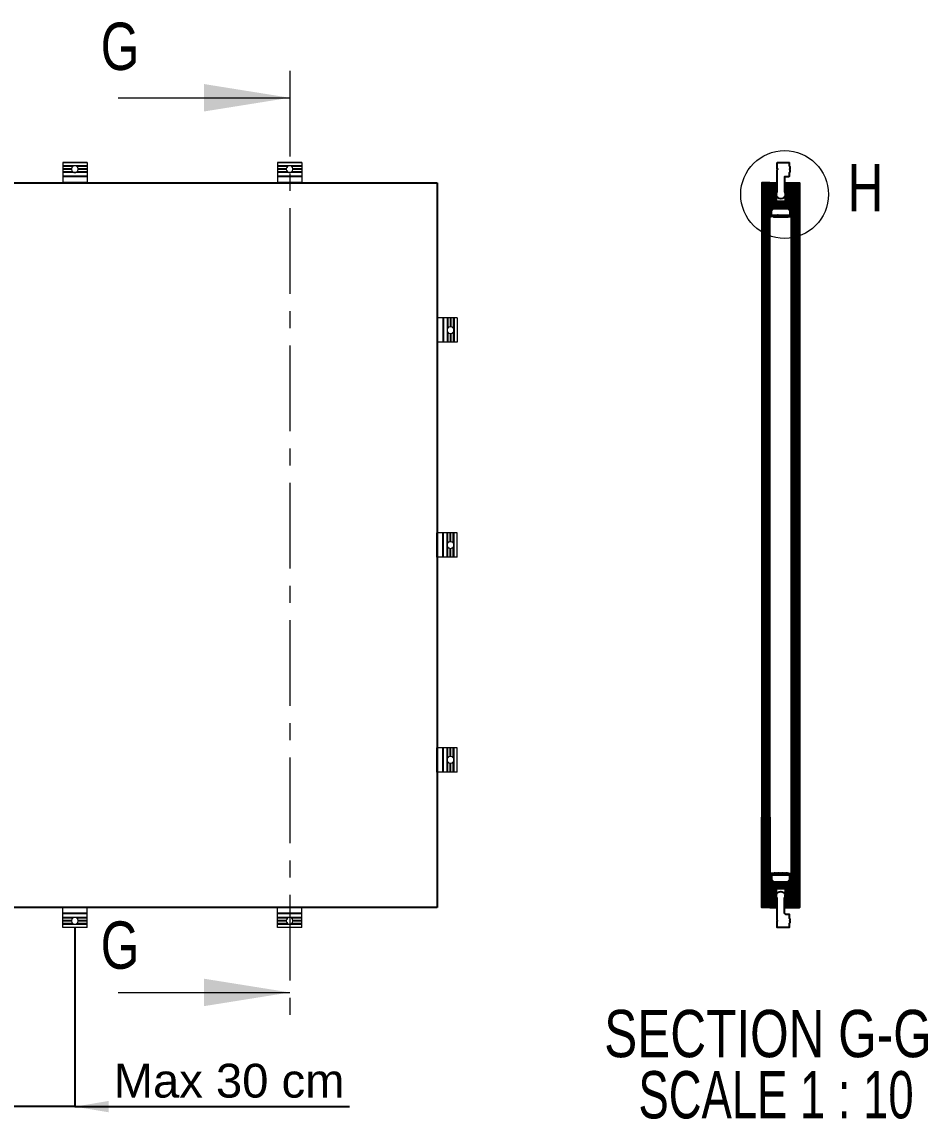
# Model space of a CAD drawing. Header units: millimetres. Extents: x 1489 to 1909, y -347 to 297.
# Drawn here: x 1766.3 to 1833.3, y 153.1 to 234.2 of the extents above; entities that cross this region are included whole.
import ezdxf

# ---------------------------------------------------------------- set-up
doc = ezdxf.new("R2010")
doc.units = ezdxf.units.MM
doc.header["$PDSIZE"] = -1
doc.linetypes.add('CENTER', pattern=[10.16, 6.35, -1.27, 1.27, -1.27])
doc.layers.add('aksesuar', color=1, linetype='Continuous')
doc.layers.add('ALUMINIUM', color=30, linetype='Continuous')
doc.layers.add('TABLO', color=7, linetype='Continuous', lineweight=15)
doc.styles.add('SLDTEXTSTYLE3', font='TXT', dxfattribs={"width": 0.75})
doc.styles.add('SLDTEXTSTYLE4', font='TXT', dxfattribs={"width": 0.6875})
doc.dimstyles.new('ISO-25$0', dxfattribs={"dimtxt": 2.5, "dimasz": 2.5, "dimexe": 1.25, "dimexo": 0.625, "dimtad": 1, "dimtxsty": 'Standard', "dimcen": 2.5, "dimadec": 0, "dimazin": 0, "dimtfac": 1, "dimtmove": 0, "dimatfit": 3, "dimfxl": 1, "dimarcsym": 0})

# ---------------------------------------------------------------- blocks, each defined once
blk = doc.blocks.new('*D21')
at = {"color": 0, "linetype": 'ByBlock', "lineweight": -2, "ltscale": 0.5, "transparency": 16777216}
for p, q in [((-163.249, 167.241), (-163.249, 154.002)), ((-147.354, 167.241), (-147.354, 154.002)), ((-165.749, 154.002), (-168.249, 154.002)), ((-147.354, 154.002), (-163.249, 154.002)), ((-147.354, 154.002), (-127.021, 154.002)), ((-144.854, 154.002), (-142.354, 154.002))]:
    blk.add_line(p, q, dxfattribs=at)
at = {"color": 0, "transparency": 16777216}
for points in [[(-165.749, 153.586), (-165.749, 154.419), (-163.249, 154.002)], [(-144.854, 154.419), (-144.854, 153.586), (-147.354, 154.002)]]:
    blk.add_solid(points, dxfattribs=at)
at = {"layer": 'Defpoints', "color": 0, "transparency": 16777216}
for p in [(-163.249, 167.241), (-147.354, 167.241), (-163.249, 154.002)]:
    blk.add_point(p, dxfattribs=at)
at = {"color": 0, "transparency": 16777216, "insert": (-135.938, 155.903), "char_height": 2.5, "attachment_point": 5}
blk.add_mtext('{\\fArial|b0|i0|c0|p0;Max 30 cm}', dxfattribs=at)
blk = doc.blocks.new('d.1.a.')
at = {"layer": 'aksesuar'}
h = blk.add_hatch(dxfattribs=at)
h.set_pattern_fill('ANSI37', color=0, scale=0.025, angle=180, style=0)
h.set_pattern_definition([(135, (799.69049, -255.61528), (0.056126601, 0.056126601), []), (45, (799.69049, -255.61528), (0.056126601, -0.056126601), [])])
h.paths.add_polyline_path([(-94.765, 222.341), (-94.319, 222.341), (-94.319, 220.331), (-94.344, 220.331), (-94.534, 220.541), (-95.696, 220.541), (-95.894, 220.321), (-95.919, 220.321), (-95.919, 222.341), (-95.465, 222.341), (-95.465, 220.957), (-95.465, 220.951), (-94.765, 220.951)])
h = blk.add_hatch(dxfattribs=at)
h.set_pattern_fill('ANSI37', color=0, scale=0.025, angle=180, style=0)
h.set_pattern_definition([(225, (799.69049, 646.6975), (0.056126601, -0.056126601), []), (315, (799.69049, 646.6975), (0.056126601, 0.056126601), [])])
h.paths.add_polyline_path([(-94.765, 168.741), (-94.319, 168.741), (-94.319, 170.752), (-94.344, 170.752), (-94.534, 170.541), (-95.696, 170.541), (-95.894, 170.761), (-95.919, 170.761), (-95.919, 168.741), (-95.465, 168.741), (-95.465, 170.125), (-95.465, 170.131), (-94.765, 170.131)])
at = {"color": 255}
for p, q in [((-95.919, 219.841), (-95.919, 220.321)), ((-95.919, 171.241), (-95.919, 170.761))]:
    blk.add_line(p, q, dxfattribs=at)
at = {"color": 252, "linetype": 'Continuous'}
blk.add_lwpolyline([(-94.827, 222.784, 0.407592), (-94.847, 222.764), (-94.847, 221.664, -0.04303), (-94.819, 221.617, 0.150328), (-94.811, 221.608), (-94.788, 221.595, -0.414214), (-94.78, 221.568), (-94.796, 221.541, 0.355756), (-94.791, 221.516), (-94.773, 221.499, -0.414214), (-94.771, 221.471), (-94.791, 221.448, 0.355756), (-94.792, 221.423), (-94.777, 221.403, -0.414214), (-94.782, 221.375), (-94.806, 221.357, 0.355756), (-94.812, 221.332), (-94.802, 221.31, -0.414214), (-94.811, 221.283), (-94.881, 221.25, -0.411835), (-95.332, 221.25), (-95.402, 221.283, -0.414214), (-95.412, 221.31), (-95.401, 221.332, 0.355756), (-95.408, 221.357), (-95.432, 221.375, -0.414214), (-95.436, 221.403), (-95.421, 221.423, 0.355756), (-95.422, 221.448), (-95.443, 221.471, -0.414214), (-95.441, 221.499), (-95.422, 221.516, 0.355756), (-95.418, 221.541), (-95.433, 221.568, -0.414214), (-95.426, 221.595), (-95.403, 221.608, 0.150328), (-95.395, 221.617, -0.04303), (-95.367, 221.664), (-95.367, 223.311), (-95.337, 223.341), (-95.367, 223.371), (-95.367, 223.821, -0.414214), (-95.347, 223.841), (-94.507, 223.841, -0.414214), (-94.487, 223.821), (-94.487, 223.599), (-94.443, 223.555, -0.198912), (-94.437, 223.541), (-94.437, 223.371), (-94.467, 223.341), (-94.437, 223.311), (-94.437, 223.141, -0.198912), (-94.443, 223.127), (-94.487, 223.083), (-94.487, 222.811, -0.407592), (-94.506, 222.791)], format="xyb", close=True, dxfattribs=at)
at = {"color": 252}
blk.add_lwpolyline([(-94.894, 169.831), (-94.824, 169.799, -0.414214), (-94.814, 169.772), (-94.825, 169.749, 0.355756), (-94.819, 169.725), (-94.794, 169.707, -0.414214), (-94.79, 169.679), (-94.805, 169.658, 0.355756), (-94.804, 169.633), (-94.784, 169.61, -0.414214), (-94.785, 169.582), (-94.804, 169.565, 0.355756), (-94.808, 169.541), (-94.793, 169.514, -0.414214), (-94.8, 169.487), (-94.823, 169.473, 0.150328), (-94.831, 169.465, -0.04303), (-94.859, 169.418), (-94.859, 168.347, 0.406931), (-94.762, 168.247), (-94.501, 168.241, -0.315299), (-94.487, 168.222), (-94.487, 167.933), (-94.443, 167.888, -0.198912), (-94.437, 167.874), (-94.437, 167.771), (-94.467, 167.741), (-94.437, 167.711), (-94.437, 167.607, -0.198912), (-94.443, 167.593), (-94.487, 167.549), (-94.487, 167.261, -0.414214), (-94.507, 167.241), (-95.359, 167.241, -0.414214), (-95.379, 167.261), (-95.379, 167.711), (-95.349, 167.741), (-95.379, 167.771), (-95.379, 169.418, -0.04303), (-95.408, 169.465, 0.150328), (-95.416, 169.473), (-95.439, 169.487, -0.414214), (-95.446, 169.514), (-95.431, 169.541, 0.355756), (-95.435, 169.565), (-95.454, 169.582, -0.414214), (-95.455, 169.61), (-95.435, 169.633, 0.355756), (-95.434, 169.658), (-95.449, 169.679, -0.414214), (-95.445, 169.707), (-95.42, 169.725, 0.355756), (-95.414, 169.749), (-95.425, 169.772, -0.414214), (-95.415, 169.799), (-95.345, 169.831, -0.411835)], format="xyb", close=True, dxfattribs=at)
at = {"color": 0, "linetype": 'CENTER', "lineweight": 0, "ltscale": 5}
blk.add_circle((-94.829, 221.478), 3.246, dxfattribs=at)
at = {"color": 255, "linetype": 'Continuous'}
for p in [(-94.444, 220.282), (-95.919, 219.841), (-95.844, 219.841), (-95.844, 219.841), (-95.919, 171.241), (-95.844, 171.241), (-95.844, 171.241)]:
    blk.add_point(p, dxfattribs=at)
at = {"layer": 'aksesuar', "color": 140}
for p, q in [((-96.419, 222.341), (-96.419, 168.741)), ((-96.319, 222.341), (-96.319, 168.741)), ((-96.219, 222.341), (-96.219, 168.741)), ((-96.119, 222.341), (-96.119, 168.741)), ((-96.019, 222.341), (-96.019, 168.741)), ((-93.719, 222.341), (-93.719, 168.741)), ((-95.919, 220.321), (-95.894, 220.321)), ((-95.894, 220.321), (-95.696, 220.541)), ((-95.696, 220.541), (-95.894, 220.321)), ((-95.696, 220.541), (-94.534, 220.541)), ((-94.534, 220.541), (-95.696, 220.541)), ((-95.65, 220.441), (-94.588, 220.441)), ((-94.344, 220.331), (-94.534, 220.541)), ((-94.344, 220.331), (-94.319, 220.331)), ((-96.519, 168.741), (-96.519, 175.403)), ((-96.419, 168.741), (-96.419, 175.403)), ((-96.319, 168.741), (-96.319, 175.403)), ((-96.219, 168.741), (-96.219, 175.403)), ((-96.119, 168.741), (-96.119, 175.403)), ((-96.019, 168.741), (-96.019, 175.403)), ((-95.919, 170.761), (-95.894, 170.761)), ((-95.894, 170.761), (-95.696, 170.541)), ((-95.696, 170.541), (-95.894, 170.761)), ((-95.794, 170.8), (-95.65, 170.641)), ((-95.696, 170.541), (-94.534, 170.541)), ((-94.534, 170.541), (-95.696, 170.541)), ((-95.65, 170.641), (-94.588, 170.641)), ((-94.588, 170.641), (-94.444, 170.8)), ((-94.344, 170.752), (-94.534, 170.541)), ((-94.344, 170.752), (-94.319, 170.752)), ((-95.919, 168.741), (-96.519, 168.741)), ((-95.465, 168.741), (-95.919, 168.741)), ((-94.479, 168.741), (-94.502, 168.741)), ((-94.429, 168.741), (-94.429, 168.741)), ((-93.719, 168.741), (-94.319, 168.741)), ((-94.229, 168.741), (-94.309, 168.741)), ((-94.246, 168.741), (-94.229, 168.741))]:
    blk.add_line(p, q, dxfattribs=at)
at = {"layer": 'aksesuar', "color": 255}
for p, q in [((-95.894, 219.841), (-95.894, 220.321)), ((-95.794, 220.282), (-95.65, 220.441)), ((-95.794, 219.94), (-95.794, 220.282)), ((-94.588, 220.441), (-94.444, 220.282)), ((-94.444, 220.282), (-94.444, 219.94)), ((-94.344, 219.841), (-94.344, 220.331)), ((-95.666, 219.839), (-95.894, 219.841)), ((-95.794, 219.94), (-94.444, 219.94)), ((-95.666, 219.839), (-95.655, 219.828)), ((-95.613, 219.829), (-95.606, 219.836)), ((-95.566, 219.839), (-95.555, 219.828)), ((-95.513, 219.829), (-95.506, 219.836)), ((-95.466, 219.839), (-95.455, 219.828)), ((-95.413, 219.829), (-95.406, 219.836)), ((-95.366, 219.839), (-95.355, 219.828)), ((-95.313, 219.829), (-95.306, 219.836)), ((-95.266, 219.839), (-95.255, 219.828)), ((-95.213, 219.829), (-95.206, 219.836)), ((-95.166, 219.839), (-95.155, 219.828)), ((-95.113, 219.829), (-95.106, 219.836)), ((-95.066, 219.839), (-95.055, 219.828)), ((-95.066, 219.839), (-95.055, 219.828)), ((-95.013, 219.829), (-95.006, 219.836)), ((-95.013, 219.829), (-95.006, 219.836)), ((-94.966, 219.839), (-94.955, 219.828)), ((-94.966, 219.839), (-94.955, 219.828)), ((-94.913, 219.829), (-94.906, 219.836)), ((-94.913, 219.829), (-94.906, 219.836)), ((-94.866, 219.839), (-94.855, 219.828)), ((-94.813, 219.829), (-94.806, 219.836)), ((-94.766, 219.839), (-94.755, 219.828)), ((-94.713, 219.829), (-94.706, 219.836)), ((-94.666, 219.839), (-94.655, 219.828)), ((-94.613, 219.829), (-94.606, 219.836)), ((-94.566, 219.839), (-94.344, 219.841)), ((-95.666, 171.243), (-95.655, 171.254)), ((-95.613, 171.253), (-95.606, 171.246)), ((-95.566, 171.243), (-95.555, 171.254)), ((-95.513, 171.253), (-95.506, 171.246)), ((-95.466, 171.243), (-95.455, 171.254)), ((-95.413, 171.253), (-95.406, 171.246)), ((-95.366, 171.243), (-95.355, 171.254)), ((-95.313, 171.253), (-95.306, 171.246)), ((-95.266, 171.243), (-95.255, 171.254)), ((-95.213, 171.253), (-95.206, 171.246)), ((-95.166, 171.243), (-95.155, 171.254)), ((-95.113, 171.253), (-95.106, 171.246)), ((-95.066, 171.243), (-95.055, 171.254)), ((-95.066, 171.243), (-95.055, 171.254)), ((-95.013, 171.253), (-95.006, 171.246)), ((-95.013, 171.253), (-95.006, 171.246)), ((-94.966, 171.243), (-94.955, 171.254)), ((-94.966, 171.243), (-94.955, 171.254)), ((-94.913, 171.253), (-94.906, 171.246)), ((-94.913, 171.253), (-94.906, 171.246)), ((-94.866, 171.243), (-94.855, 171.254)), ((-94.813, 171.253), (-94.806, 171.246)), ((-94.766, 171.243), (-94.755, 171.254)), ((-94.713, 171.253), (-94.706, 171.246)), ((-94.666, 171.243), (-94.655, 171.254)), ((-94.613, 171.253), (-94.606, 171.246)), ((-95.666, 171.243), (-95.894, 171.241)), ((-95.894, 171.241), (-95.894, 170.761)), ((-95.794, 171.142), (-95.794, 170.8)), ((-95.794, 171.142), (-94.444, 171.142)), ((-94.566, 171.243), (-94.344, 171.241)), ((-94.444, 170.8), (-94.444, 171.142)), ((-94.344, 171.241), (-94.344, 170.752))]:
    blk.add_line(p, q, dxfattribs=at)
at = {"layer": 'aksesuar', "color": 140}
for points in [[(-96.519, 222.341), (-96.519, 168.741)], [(-96.519, 222.341), (-96.519, 168.741)], [(-95.919, 222.341), (-96.519, 222.341), (-96.519, 168.741)], [(-95.919, 168.741), (-95.919, 222.341)], [(-94.765, 222.341), (-94.319, 222.341), (-94.319, 220.331), (-94.344, 220.331), (-94.534, 220.541), (-95.696, 220.541), (-95.894, 220.321), (-95.919, 220.321), (-95.919, 222.341), (-95.465, 222.341), (-95.465, 220.957), (-95.465, 220.951), (-94.765, 220.951), (-94.765, 222.341)], [(-94.765, 222.341), (-94.765, 220.951), (-95.465, 220.951), (-95.465, 222.341)], [(-94.319, 168.741), (-94.319, 222.341)], [(-94.319, 168.741), (-94.319, 222.341)], [(-94.319, 222.341), (-93.719, 222.341), (-93.719, 168.741)], [(-94.219, 168.741), (-94.219, 222.341)], [(-94.119, 168.741), (-94.119, 222.341)], [(-94.019, 168.741), (-94.019, 222.341)], [(-93.919, 168.741), (-93.919, 222.341)], [(-93.819, 168.741), (-93.819, 222.341)], [(-93.719, 222.341), (-93.719, 168.741)], [(-93.719, 222.341), (-93.719, 168.741)], [(-96.519, 168.741), (-96.519, 175.403)], [(-96.519, 168.741), (-96.519, 175.403)], [(-95.919, 168.741), (-96.519, 168.741), (-96.519, 175.403)], [(-95.919, 175.403), (-95.919, 168.741)], [(-94.319, 175.403), (-94.319, 168.741)], [(-94.319, 175.403), (-94.319, 168.741)], [(-94.319, 168.741), (-93.719, 168.741), (-93.719, 175.403)], [(-94.219, 175.403), (-94.219, 168.741)], [(-94.119, 175.403), (-94.119, 168.741)], [(-94.019, 175.403), (-94.019, 168.741)], [(-93.919, 175.403), (-93.919, 168.741)], [(-93.819, 175.403), (-93.819, 168.741)], [(-93.719, 168.741), (-93.719, 175.403)], [(-93.719, 168.741), (-93.719, 175.403)], [(-94.765, 168.741), (-94.319, 168.741), (-94.319, 170.752), (-94.344, 170.752), (-94.534, 170.541), (-95.696, 170.541), (-95.894, 170.761), (-95.919, 170.761), (-95.919, 168.741), (-95.465, 168.741), (-95.465, 170.125), (-95.465, 170.131), (-94.765, 170.131), (-94.765, 168.741)], [(-94.765, 168.741), (-94.765, 170.131), (-95.465, 170.131), (-95.465, 168.741)]]:
    blk.add_lwpolyline(points, dxfattribs=at)
at = {"layer": 'aksesuar', "color": 255}
for centre, start, end in [((-95.634, 219.85), 226.46013, 315.03615), ((-95.585, 219.815), 52.16869, 135.03615), ((-95.534, 219.85), 226.46013, 315.03615), ((-95.485, 219.815), 52.16869, 135.03615), ((-95.434, 219.85), 226.46013, 315.03615), ((-95.385, 219.815), 52.16869, 135.03615), ((-95.334, 219.85), 226.46013, 315.03615), ((-95.285, 219.815), 52.16869, 135.03615), ((-95.234, 219.85), 226.46013, 315.03615), ((-95.185, 219.815), 52.16869, 135.03615), ((-95.134, 219.85), 226.46013, 315.03615), ((-95.085, 219.815), 52.16869, 135.03615), ((-95.034, 219.85), 226.46013, 315.03615), ((-95.034, 219.85), 226.46013, 315.03615), ((-94.985, 219.815), 52.16869, 135.03615), ((-94.985, 219.815), 52.16869, 135.03615), ((-94.934, 219.85), 226.46013, 315.03615), ((-94.934, 219.85), 226.46013, 315.03615), ((-94.885, 219.815), 52.16869, 135.03615), ((-94.885, 219.815), 52.16869, 135.03615), ((-94.834, 219.85), 226.46013, 315.03615), ((-94.785, 219.815), 52.16869, 135.03615), ((-94.734, 219.85), 226.46013, 315.03615), ((-94.685, 219.815), 52.16869, 135.03615), ((-94.634, 219.85), 226.46013, 315.03615), ((-94.585, 219.815), 52.16869, 135.03615), ((-95.634, 171.232), 44.96385, 133.53987), ((-95.534, 171.232), 44.96385, 133.53987), ((-95.434, 171.232), 44.96385, 133.53987), ((-95.334, 171.232), 44.96385, 133.53987), ((-95.234, 171.232), 44.96385, 133.53987), ((-95.134, 171.232), 44.96385, 133.53987), ((-95.034, 171.232), 44.96385, 133.53987), ((-95.034, 171.232), 44.96385, 133.53987), ((-94.934, 171.232), 44.96385, 133.53987), ((-94.934, 171.232), 44.96385, 133.53987), ((-94.834, 171.232), 44.96385, 133.53987), ((-94.734, 171.232), 44.96385, 133.53987), ((-94.634, 171.232), 44.96385, 133.53987), ((-95.585, 171.267), 224.96385, 307.83131), ((-95.485, 171.267), 224.96385, 307.83131), ((-95.385, 171.267), 224.96385, 307.83131), ((-95.285, 171.267), 224.96385, 307.83131), ((-95.185, 171.267), 224.96385, 307.83131), ((-95.085, 171.267), 224.96385, 307.83131), ((-94.985, 171.267), 224.96385, 307.83131), ((-94.985, 171.267), 224.96385, 307.83131), ((-94.885, 171.267), 224.96385, 307.83131), ((-94.885, 171.267), 224.96385, 307.83131), ((-94.785, 171.267), 224.96385, 307.83131), ((-94.685, 171.267), 224.96385, 307.83131), ((-94.585, 171.267), 224.96385, 307.83131)]:
    blk.add_arc(centre, 0.03, start, end, dxfattribs=at)
at = {"layer": 'aksesuar', "color": 140}
for p in [(-95.919, 220.321), (-95.919, 220.321), (-95.696, 220.541), (-95.696, 220.541), (-95.65, 220.441), (-95.65, 220.441), (-94.588, 220.441), (-95.919, 170.761), (-95.919, 170.761), (-95.794, 170.8), (-95.696, 170.541), (-95.696, 170.541), (-95.65, 170.641), (-95.65, 170.641), (-94.588, 170.641), (-94.444, 170.8)]:
    blk.add_point(p, dxfattribs=at)
at = {"layer": 'aksesuar', "color": 255}
for p in [(-95.794, 220.282), (-95.794, 219.94), (-95.634, 219.85), (-95.634, 219.85), (-95.634, 219.85), (-95.634, 219.85), (-95.613, 219.829), (-95.613, 219.829), (-95.606, 219.836), (-95.606, 219.836), (-95.585, 219.815), (-95.585, 219.815), (-95.585, 219.815), (-95.585, 219.815), (-95.566, 219.839), (-95.566, 219.839), (-95.555, 219.828), (-95.555, 219.828), (-95.534, 219.85), (-95.534, 219.85), (-95.534, 219.85), (-95.534, 219.85), (-95.534, 219.85), (-95.534, 219.85), (-95.534, 219.85), (-95.534, 219.85), (-95.513, 219.829), (-95.513, 219.829), (-95.506, 219.836), (-95.506, 219.836), (-95.485, 219.815), (-95.485, 219.815), (-95.485, 219.815), (-95.485, 219.815), (-95.466, 219.839), (-95.466, 219.839), (-95.455, 219.828), (-95.455, 219.828), (-95.434, 219.85), (-95.434, 219.85), (-95.434, 219.85), (-95.434, 219.85), (-95.434, 219.85), (-95.434, 219.85), (-95.434, 219.85), (-95.434, 219.85), (-95.413, 219.829), (-95.413, 219.829), (-95.406, 219.836), (-95.406, 219.836), (-95.385, 219.815), (-95.385, 219.815), (-95.385, 219.815), (-95.385, 219.815), (-95.366, 219.839), (-95.366, 219.839), (-95.355, 219.828), (-95.355, 219.828), (-95.334, 219.85), (-95.334, 219.85), (-95.334, 219.85), (-95.334, 219.85), (-95.319, 219.94), (-95.313, 219.829), (-95.313, 219.829), (-95.306, 219.836), (-95.306, 219.836), (-95.285, 219.815), (-95.285, 219.815), (-95.266, 219.839), (-95.266, 219.839), (-95.255, 219.828), (-95.255, 219.828), (-95.234, 219.85), (-95.234, 219.85), (-95.234, 219.85), (-95.234, 219.85), (-95.213, 219.829), (-95.213, 219.829), (-95.206, 219.836), (-95.206, 219.836), (-95.185, 219.815), (-95.185, 219.815), (-95.185, 219.815), (-95.185, 219.815), (-95.166, 219.839), (-95.166, 219.839), (-95.155, 219.828), (-95.155, 219.828), (-95.134, 219.85), (-95.134, 219.85), (-95.134, 219.85), (-95.134, 219.85), (-95.113, 219.829), (-95.113, 219.829), (-95.106, 219.836), (-95.106, 219.836), (-95.085, 219.815), (-95.085, 219.815), (-95.085, 219.815), (-95.085, 219.815), (-95.066, 219.839), (-95.066, 219.839), (-95.066, 219.839), (-95.055, 219.828), (-95.055, 219.828), (-95.055, 219.828), (-95.034, 219.85), (-95.034, 219.85), (-95.034, 219.85), (-95.034, 219.85), (-95.034, 219.85), (-95.034, 219.85), (-95.034, 219.85), (-95.013, 219.829), (-95.013, 219.829), (-95.013, 219.829), (-95.006, 219.836), (-95.006, 219.836), (-95.006, 219.836), (-94.985, 219.815), (-94.985, 219.815), (-94.985, 219.815), (-94.985, 219.815), (-94.985, 219.815), (-94.985, 219.815), (-94.985, 219.815), (-94.966, 219.839), (-94.966, 219.839), (-94.966, 219.839), (-94.955, 219.828), (-94.955, 219.828), (-94.955, 219.828), (-94.934, 219.85), (-94.934, 219.85), (-94.934, 219.85), (-94.934, 219.85), (-94.934, 219.85), (-94.934, 219.85), (-94.934, 219.85), (-94.913, 219.829), (-94.913, 219.829), (-94.913, 219.829), (-94.906, 219.836), (-94.906, 219.836), (-94.906, 219.836), (-94.885, 219.815), (-94.885, 219.815), (-94.885, 219.815), (-94.885, 219.815), (-94.885, 219.815), (-94.885, 219.815), (-94.885, 219.815), (-94.866, 219.839), (-94.866, 219.839), (-94.866, 219.839), (-94.855, 219.828), (-94.855, 219.828), (-94.834, 219.85), (-94.834, 219.85), (-94.834, 219.85), (-94.834, 219.85), (-94.813, 219.829), (-94.813, 219.829), (-94.806, 219.836), (-94.806, 219.836), (-94.785, 219.815), (-94.785, 219.815), (-94.766, 219.839), (-94.766, 219.839), (-94.755, 219.828), (-94.755, 219.828), (-94.734, 219.85), (-94.734, 219.85), (-94.713, 219.829), (-94.713, 219.829), (-94.706, 219.836), (-94.706, 219.836), (-94.685, 219.815), (-94.685, 219.815), (-94.666, 219.839), (-94.666, 219.839), (-94.655, 219.828), (-94.655, 219.828), (-94.634, 219.85), (-94.634, 219.85), (-94.613, 219.829), (-94.613, 219.829), (-94.606, 219.836), (-94.606, 219.836), (-94.585, 219.815), (-94.585, 219.815), (-94.566, 219.839), (-94.566, 219.839), (-94.444, 219.94), (-95.613, 171.253), (-95.613, 171.253), (-95.585, 171.267), (-95.585, 171.267), (-95.585, 171.267), (-95.585, 171.267), (-95.555, 171.254), (-95.555, 171.254), (-95.513, 171.253), (-95.513, 171.253), (-95.485, 171.267), (-95.485, 171.267), (-95.485, 171.267), (-95.485, 171.267), (-95.455, 171.254), (-95.455, 171.254), (-95.413, 171.253), (-95.413, 171.253), (-95.385, 171.267), (-95.385, 171.267), (-95.385, 171.267), (-95.385, 171.267), (-95.355, 171.254), (-95.355, 171.254), (-95.313, 171.253), (-95.313, 171.253), (-95.285, 171.267), (-95.285, 171.267), (-95.255, 171.254), (-95.255, 171.254), (-95.213, 171.253), (-95.213, 171.253), (-95.185, 171.267), (-95.185, 171.267), (-95.185, 171.267), (-95.185, 171.267), (-95.155, 171.254), (-95.155, 171.254), (-95.113, 171.253), (-95.113, 171.253), (-95.085, 171.267), (-95.085, 171.267), (-95.085, 171.267), (-95.085, 171.267), (-95.055, 171.254), (-95.055, 171.254), (-95.055, 171.254), (-95.013, 171.253), (-95.013, 171.253), (-95.013, 171.253), (-94.985, 171.267), (-94.985, 171.267), (-94.985, 171.267), (-94.985, 171.267), (-94.985, 171.267), (-94.985, 171.267), (-94.985, 171.267), (-94.955, 171.254), (-94.955, 171.254), (-94.955, 171.254), (-94.913, 171.253), (-94.913, 171.253), (-94.913, 171.253), (-94.885, 171.267), (-94.885, 171.267), (-94.885, 171.267), (-94.885, 171.267), (-94.885, 171.267), (-94.885, 171.267), (-94.885, 171.267), (-94.855, 171.254), (-94.855, 171.254), (-94.813, 171.253), (-94.813, 171.253), (-94.785, 171.267), (-94.785, 171.267), (-94.755, 171.254), (-94.755, 171.254), (-94.713, 171.253), (-94.713, 171.253), (-94.685, 171.267), (-94.685, 171.267), (-94.655, 171.254), (-94.655, 171.254), (-94.613, 171.253), (-94.613, 171.253), (-94.585, 171.267), (-94.585, 171.267), (-95.794, 171.142), (-95.634, 171.232), (-95.634, 171.232), (-95.634, 171.232), (-95.634, 171.232), (-95.606, 171.246), (-95.606, 171.246), (-95.566, 171.243), (-95.566, 171.243), (-95.534, 171.232), (-95.534, 171.232), (-95.534, 171.232), (-95.534, 171.232), (-95.534, 171.232), (-95.534, 171.232), (-95.534, 171.232), (-95.534, 171.232), (-95.506, 171.246), (-95.506, 171.246), (-95.466, 171.243), (-95.466, 171.243), (-95.434, 171.232), (-95.434, 171.232), (-95.434, 171.232), (-95.434, 171.232), (-95.434, 171.232), (-95.434, 171.232), (-95.434, 171.232), (-95.434, 171.232), (-95.406, 171.246), (-95.406, 171.246), (-95.366, 171.243), (-95.366, 171.243), (-95.334, 171.232), (-95.334, 171.232), (-95.334, 171.232), (-95.334, 171.232), (-95.319, 171.142), (-95.306, 171.246), (-95.306, 171.246), (-95.266, 171.243), (-95.266, 171.243), (-95.234, 171.232), (-95.234, 171.232), (-95.234, 171.232), (-95.234, 171.232), (-95.206, 171.246), (-95.206, 171.246), (-95.166, 171.243), (-95.166, 171.243), (-95.134, 171.232), (-95.134, 171.232), (-95.134, 171.232), (-95.134, 171.232), (-95.106, 171.246), (-95.106, 171.246), (-95.066, 171.243), (-95.066, 171.243), (-95.066, 171.243), (-95.034, 171.232), (-95.034, 171.232), (-95.034, 171.232), (-95.034, 171.232), (-95.034, 171.232), (-95.034, 171.232), (-95.034, 171.232), (-95.006, 171.246), (-95.006, 171.246), (-95.006, 171.246), (-94.966, 171.243), (-94.966, 171.243), (-94.966, 171.243), (-94.934, 171.232), (-94.934, 171.232), (-94.934, 171.232), (-94.934, 171.232), (-94.934, 171.232), (-94.934, 171.232), (-94.934, 171.232), (-94.906, 171.246), (-94.906, 171.246), (-94.906, 171.246), (-94.866, 171.243), (-94.866, 171.243), (-94.866, 171.243), (-94.834, 171.232), (-94.834, 171.232), (-94.834, 171.232), (-94.834, 171.232), (-94.806, 171.246), (-94.806, 171.246), (-94.766, 171.243), (-94.766, 171.243), (-94.734, 171.232), (-94.734, 171.232), (-94.706, 171.246), (-94.706, 171.246), (-94.666, 171.243), (-94.666, 171.243), (-94.634, 171.232), (-94.634, 171.232), (-94.606, 171.246), (-94.606, 171.246), (-94.566, 171.243), (-94.566, 171.243), (-94.444, 171.142)]:
    blk.add_point(p, dxfattribs=at)
at = {"layer": 'ALUMINIUM', "color": 255}
for p, q in [((-95.894, 220.321), (-95.894, 219.841)), ((-94.344, 219.841), (-94.344, 220.331)), ((-94.319, 220.331), (-94.319, 219.841)), ((-95.894, 219.841), (-95.919, 219.841)), ((-94.319, 219.841), (-94.344, 219.841)), ((-95.894, 171.241), (-95.919, 171.241)), ((-95.894, 170.761), (-95.894, 171.241)), ((-94.344, 171.241), (-94.344, 170.752)), ((-94.319, 171.241), (-94.344, 171.241)), ((-94.319, 170.752), (-94.319, 171.241))]:
    blk.add_line(p, q, dxfattribs=at)
at = {"color": 7, "linetype": 'Continuous', "lineweight": 0, "insert": (-90.165, 223.725), "char_height": 3.5, "attachment_point": 1, "style": 'SLDTEXTSTYLE3'}
blk.add_mtext('{\\fArial|b0|i0|c0|p34;H}', dxfattribs=at)
at = {"layer": 'TABLO', "color": 0, "char_height": 3.5, "attachment_point": 2}
for s, insert, style in [('{\\fArial|b0|i0|c162|p34;\\C255;SE\\fArial|b0|i0|c0|p34;C\\fArial|b0|i0|c162|p34;TI\\fArial|b0|i0|c0|p34;ON G-G}', (-96.059, 161.157), 'SLDTEXTSTYLE3'), ('{\\fArial|b0|i0|c162|p34;\\C255;S\\fArial|b0|i0|c0|p34;CA\\fArial|b0|i0|c162|p34;LE\\fArial|b0|i0|c0|p34; \\fArial|b0|i0|c162|p34;1\\fArial|b0|i0|c0|p34; \\fArial|b0|i0|c162|p34;:\\fArial|b0|i0|c0|p34; \\fArial|b0|i0|c162|p34;10}', (-95.462, 156.631), 'SLDTEXTSTYLE4')]:
    blk.add_mtext(s, dxfattribs=dict(at, insert=insert, style=style))
blk = doc.blocks.new('Cam1ç.d')
at = {"color": 0, "linetype": 'CENTER', "lineweight": 0}
blk.add_line((-131.448, 230.633), (-131.448, 160.449), dxfattribs=at)
at = {"color": 7, "linetype": 'Continuous', "lineweight": 0}
for p, q in [((-144.148, 228.633), (-131.448, 228.633)), ((-144.148, 162.449), (-131.448, 162.449))]:
    blk.add_line(p, q, dxfattribs=at)
at = {"color": 7, "linetype": 'Continuous', "lineweight": 15}
for p, q in [((-146.449, 223.851), (-148.249, 223.851)), ((-148.249, 223.851), (-148.249, 223.831)), ((-146.449, 223.831), (-148.249, 223.831)), ((-148.249, 223.831), (-148.249, 223.609)), ((-146.449, 223.609), (-148.249, 223.609)), ((-148.249, 223.609), (-148.249, 223.565)), ((-147.478, 223.565), (-148.249, 223.565)), ((-148.249, 223.565), (-148.249, 223.551)), ((-147.499, 223.551), (-148.249, 223.551)), ((-148.249, 223.551), (-148.249, 223.381)), ((-147.597, 223.381), (-148.249, 223.381)), ((-148.249, 223.381), (-148.249, 223.351)), ((-147.599, 223.351), (-148.249, 223.351)), ((-148.249, 223.351), (-148.249, 223.321)), ((-147.597, 223.321), (-148.249, 223.321)), ((-148.249, 223.321), (-148.249, 223.151)), ((-146.449, 223.565), (-147.22, 223.565)), ((-146.449, 223.551), (-147.199, 223.551)), ((-146.449, 223.381), (-147.101, 223.381)), ((-146.449, 223.321), (-147.101, 223.321)), ((-146.449, 223.351), (-147.099, 223.351)), ((-146.449, 223.851), (-146.449, 223.831)), ((-146.449, 223.831), (-146.449, 223.609)), ((-146.449, 223.609), (-146.449, 223.565)), ((-146.449, 223.565), (-146.449, 223.551)), ((-146.449, 223.551), (-146.449, 223.381)), ((-146.449, 223.381), (-146.449, 223.351)), ((-146.449, 223.351), (-146.449, 223.321)), ((-146.449, 223.321), (-146.449, 223.151)), ((-130.559, 223.851), (-132.359, 223.851)), ((-132.359, 223.851), (-132.359, 223.831)), ((-130.559, 223.831), (-132.359, 223.831)), ((-132.359, 223.831), (-132.359, 223.609)), ((-130.559, 223.609), (-132.359, 223.609)), ((-132.359, 223.609), (-132.359, 223.565)), ((-131.588, 223.565), (-132.359, 223.565)), ((-132.359, 223.565), (-132.359, 223.551)), ((-131.609, 223.551), (-132.359, 223.551)), ((-132.359, 223.551), (-132.359, 223.381)), ((-131.707, 223.381), (-132.359, 223.381)), ((-132.359, 223.381), (-132.359, 223.351)), ((-131.709, 223.351), (-132.359, 223.351)), ((-132.359, 223.351), (-132.359, 223.321)), ((-131.707, 223.321), (-132.359, 223.321)), ((-132.359, 223.321), (-132.359, 223.151)), ((-130.559, 223.565), (-131.33, 223.565)), ((-130.559, 223.551), (-131.309, 223.551)), ((-130.559, 223.381), (-131.211, 223.381)), ((-130.559, 223.321), (-131.211, 223.321)), ((-130.559, 223.351), (-131.209, 223.351)), ((-130.559, 223.851), (-130.559, 223.831)), ((-130.559, 223.831), (-130.559, 223.609)), ((-130.559, 223.609), (-130.559, 223.565)), ((-130.559, 223.565), (-130.559, 223.551)), ((-130.559, 223.551), (-130.559, 223.381)), ((-130.559, 223.381), (-130.559, 223.351)), ((-130.559, 223.351), (-130.559, 223.321)), ((-130.559, 223.321), (-130.559, 223.151)), ((-147.499, 223.151), (-148.249, 223.151)), ((-148.249, 223.151), (-148.249, 223.137)), ((-147.478, 223.137), (-148.249, 223.137)), ((-148.249, 223.137), (-148.249, 223.092)), ((-146.449, 223.092), (-148.249, 223.092)), ((-148.249, 223.092), (-148.249, 222.821)), ((-146.449, 222.821), (-148.249, 222.821)), ((-148.249, 222.821), (-148.249, 222.802)), ((-146.449, 222.802), (-148.249, 222.802)), ((-148.249, 222.802), (-148.249, 222.793)), ((-146.449, 222.793), (-148.249, 222.793)), ((-148.249, 222.793), (-148.249, 222.775)), ((-146.449, 222.775), (-148.249, 222.775)), ((-148.249, 222.775), (-148.249, 222.351)), ((-146.449, 223.137), (-147.22, 223.137)), ((-146.449, 223.151), (-147.199, 223.151)), ((-146.449, 223.151), (-146.449, 223.137)), ((-146.449, 223.137), (-146.449, 223.092)), ((-146.449, 223.092), (-146.449, 222.351)), ((-146.449, 222.821), (-146.449, 222.802)), ((-146.449, 222.802), (-146.449, 222.793)), ((-146.449, 222.793), (-146.449, 222.775)), ((-131.609, 223.151), (-132.359, 223.151)), ((-132.359, 223.151), (-132.359, 223.137)), ((-131.588, 223.137), (-132.359, 223.137)), ((-132.359, 223.137), (-132.359, 223.092)), ((-130.559, 223.092), (-132.359, 223.092)), ((-132.359, 223.092), (-132.359, 222.821)), ((-130.559, 222.821), (-132.359, 222.821)), ((-132.359, 222.821), (-132.359, 222.802)), ((-130.559, 222.802), (-132.359, 222.802)), ((-132.359, 222.802), (-132.359, 222.793)), ((-130.559, 222.793), (-132.359, 222.793)), ((-132.359, 222.793), (-132.359, 222.775)), ((-130.559, 222.775), (-132.359, 222.775)), ((-132.359, 222.775), (-132.359, 222.351)), ((-130.559, 223.137), (-131.33, 223.137)), ((-130.559, 223.151), (-131.309, 223.151)), ((-130.559, 223.151), (-130.559, 223.137)), ((-130.559, 223.137), (-130.559, 223.092)), ((-130.559, 223.092), (-130.559, 222.351)), ((-130.559, 222.821), (-130.559, 222.802)), ((-130.559, 222.802), (-130.559, 222.793)), ((-130.559, 222.793), (-130.559, 222.775)), ((-149.504, 222.351), (-145.204, 222.351)), ((-119.807, 212.341), (-120.549, 212.341)), ((-120.125, 212.341), (-120.125, 210.541)), ((-120.106, 212.341), (-120.125, 212.341)), ((-120.106, 212.341), (-120.106, 210.541)), ((-120.098, 212.341), (-120.106, 212.341)), ((-120.098, 212.341), (-120.098, 210.541)), ((-120.079, 212.341), (-120.098, 212.341)), ((-120.079, 212.341), (-120.079, 210.541)), ((-119.807, 212.341), (-119.807, 210.541)), ((-119.763, 212.341), (-119.807, 212.341)), ((-119.763, 212.341), (-119.763, 211.57)), ((-119.749, 212.341), (-119.763, 212.341)), ((-119.749, 212.341), (-119.749, 211.591)), ((-119.579, 212.341), (-119.749, 212.341)), ((-119.579, 212.341), (-119.579, 211.689)), ((-119.549, 212.341), (-119.579, 212.341)), ((-119.549, 212.341), (-119.549, 211.691)), ((-119.519, 212.341), (-119.549, 212.341)), ((-119.519, 212.341), (-119.519, 211.689)), ((-119.349, 212.341), (-119.519, 212.341)), ((-119.349, 212.341), (-119.349, 211.591)), ((-119.335, 212.341), (-119.349, 212.341)), ((-119.335, 212.341), (-119.335, 211.57)), ((-119.291, 212.341), (-119.335, 212.341)), ((-119.291, 212.341), (-119.291, 210.541)), ((-119.069, 212.341), (-119.291, 212.341)), ((-119.069, 212.341), (-119.069, 210.541)), ((-119.049, 212.341), (-119.069, 212.341)), ((-119.049, 212.341), (-119.049, 210.541)), ((-119.763, 211.312), (-119.763, 210.541)), ((-119.749, 211.291), (-119.749, 210.541)), ((-119.579, 211.193), (-119.579, 210.541)), ((-119.549, 211.191), (-119.549, 210.541)), ((-119.519, 211.193), (-119.519, 210.541)), ((-119.349, 211.291), (-119.349, 210.541)), ((-119.335, 211.312), (-119.335, 210.541)), ((-120.125, 210.541), (-120.549, 210.541)), ((-120.106, 210.541), (-120.125, 210.541)), ((-120.098, 210.541), (-120.106, 210.541)), ((-120.079, 210.541), (-120.098, 210.541)), ((-119.807, 210.541), (-120.079, 210.541)), ((-119.763, 210.541), (-119.807, 210.541)), ((-119.749, 210.541), (-119.763, 210.541)), ((-119.579, 210.541), (-119.749, 210.541)), ((-119.549, 210.541), (-119.579, 210.541)), ((-119.519, 210.541), (-119.549, 210.541)), ((-119.349, 210.541), (-119.519, 210.541)), ((-119.335, 210.541), (-119.349, 210.541)), ((-119.291, 210.541), (-119.335, 210.541)), ((-119.069, 210.541), (-119.291, 210.541)), ((-119.049, 210.541), (-119.069, 210.541)), ((-120.549, 197.696), (-120.549, 193.396)), ((-120.125, 196.446), (-120.549, 196.446)), ((-120.125, 194.646), (-120.125, 196.446)), ((-120.106, 196.446), (-120.125, 196.446)), ((-120.106, 194.646), (-120.106, 196.446)), ((-120.098, 196.446), (-120.106, 196.446)), ((-120.098, 194.646), (-120.098, 196.446)), ((-120.079, 196.446), (-120.098, 196.446)), ((-120.079, 194.646), (-120.079, 196.446)), ((-119.807, 196.446), (-120.079, 196.446)), ((-119.807, 194.646), (-119.807, 196.446)), ((-119.763, 196.446), (-119.807, 196.446)), ((-119.763, 195.675), (-119.763, 196.446)), ((-119.749, 196.446), (-119.763, 196.446)), ((-119.749, 195.696), (-119.749, 196.446)), ((-119.579, 196.446), (-119.749, 196.446)), ((-119.579, 195.794), (-119.579, 196.446)), ((-119.549, 196.446), (-119.579, 196.446)), ((-119.549, 195.796), (-119.549, 196.446)), ((-119.519, 196.446), (-119.549, 196.446)), ((-119.519, 195.794), (-119.519, 196.446)), ((-119.349, 196.446), (-119.519, 196.446)), ((-119.349, 195.696), (-119.349, 196.446)), ((-119.335, 196.446), (-119.349, 196.446)), ((-119.335, 195.675), (-119.335, 196.446)), ((-119.291, 196.446), (-119.335, 196.446)), ((-119.291, 194.646), (-119.291, 196.446)), ((-119.069, 196.446), (-119.291, 196.446)), ((-119.069, 194.646), (-119.069, 196.446)), ((-119.049, 196.446), (-119.069, 196.446)), ((-119.049, 194.646), (-119.049, 196.446)), ((-119.763, 194.646), (-119.763, 195.417)), ((-119.749, 194.646), (-119.749, 195.396)), ((-119.579, 194.646), (-119.579, 195.298)), ((-119.549, 194.646), (-119.549, 195.296)), ((-119.519, 194.646), (-119.519, 195.298)), ((-119.349, 194.646), (-119.349, 195.396)), ((-119.335, 194.646), (-119.335, 195.417)), ((-119.807, 194.646), (-120.549, 194.646)), ((-120.106, 194.646), (-120.125, 194.646)), ((-120.098, 194.646), (-120.106, 194.646)), ((-120.079, 194.646), (-120.098, 194.646)), ((-119.763, 194.646), (-119.807, 194.646)), ((-119.749, 194.646), (-119.763, 194.646)), ((-119.579, 194.646), (-119.749, 194.646)), ((-119.549, 194.646), (-119.579, 194.646)), ((-119.519, 194.646), (-119.549, 194.646)), ((-119.349, 194.646), (-119.519, 194.646)), ((-119.335, 194.646), (-119.349, 194.646)), ((-119.291, 194.646), (-119.335, 194.646)), ((-119.069, 194.646), (-119.291, 194.646)), ((-119.049, 194.646), (-119.069, 194.646)), ((-120.125, 180.551), (-120.549, 180.551)), ((-120.125, 178.751), (-120.125, 180.551)), ((-120.106, 180.551), (-120.125, 180.551)), ((-120.106, 178.751), (-120.106, 180.551)), ((-120.098, 180.551), (-120.106, 180.551)), ((-120.098, 178.751), (-120.098, 180.551)), ((-120.079, 180.551), (-120.098, 180.551)), ((-120.079, 178.751), (-120.079, 180.551)), ((-119.807, 180.551), (-120.079, 180.551)), ((-119.807, 178.751), (-119.807, 180.551)), ((-119.763, 180.551), (-119.807, 180.551)), ((-119.763, 179.78), (-119.763, 180.551)), ((-119.749, 180.551), (-119.763, 180.551)), ((-119.749, 179.801), (-119.749, 180.551)), ((-119.579, 180.551), (-119.749, 180.551)), ((-119.579, 179.899), (-119.579, 180.551)), ((-119.549, 180.551), (-119.579, 180.551)), ((-119.549, 179.901), (-119.549, 180.551)), ((-119.519, 180.551), (-119.549, 180.551)), ((-119.519, 179.899), (-119.519, 180.551)), ((-119.349, 180.551), (-119.519, 180.551)), ((-119.349, 179.801), (-119.349, 180.551)), ((-119.335, 180.551), (-119.349, 180.551)), ((-119.335, 179.78), (-119.335, 180.551)), ((-119.291, 180.551), (-119.335, 180.551)), ((-119.291, 178.751), (-119.291, 180.551)), ((-119.069, 180.551), (-119.291, 180.551)), ((-119.069, 178.751), (-119.069, 180.551)), ((-119.049, 180.551), (-119.069, 180.551)), ((-119.049, 178.751), (-119.049, 180.551)), ((-119.763, 178.751), (-119.763, 179.522)), ((-119.749, 178.751), (-119.749, 179.501)), ((-119.579, 178.751), (-119.579, 179.403)), ((-119.549, 178.751), (-119.549, 179.401)), ((-119.519, 178.751), (-119.519, 179.403)), ((-119.349, 178.751), (-119.349, 179.501)), ((-119.335, 178.751), (-119.335, 179.522)), ((-119.807, 178.751), (-120.549, 178.751)), ((-120.106, 178.751), (-120.125, 178.751)), ((-120.098, 178.751), (-120.106, 178.751)), ((-120.079, 178.751), (-120.098, 178.751)), ((-119.763, 178.751), (-119.807, 178.751)), ((-119.749, 178.751), (-119.763, 178.751)), ((-119.579, 178.751), (-119.749, 178.751)), ((-119.549, 178.751), (-119.579, 178.751)), ((-119.519, 178.751), (-119.549, 178.751)), ((-119.349, 178.751), (-119.519, 178.751)), ((-119.335, 178.751), (-119.349, 178.751)), ((-119.291, 178.751), (-119.335, 178.751)), ((-119.069, 178.751), (-119.291, 178.751)), ((-119.049, 178.751), (-119.069, 178.751)), ((-149.504, 168.741), (-145.204, 168.741)), ((-148.249, 168.317), (-148.249, 168.741)), ((-146.449, 168.317), (-148.249, 168.317)), ((-148.249, 168.299), (-148.249, 168.317)), ((-146.449, 168.299), (-148.249, 168.299)), ((-148.249, 168.29), (-148.249, 168.299)), ((-146.449, 168.29), (-148.249, 168.29)), ((-148.249, 168.271), (-148.249, 168.29)), ((-146.449, 168.271), (-148.249, 168.271)), ((-148.249, 167.999), (-148.249, 168.271)), ((-146.449, 167.999), (-146.449, 168.741)), ((-146.449, 168.299), (-146.449, 168.317)), ((-146.449, 168.29), (-146.449, 168.299)), ((-146.449, 168.271), (-146.449, 168.29)), ((-132.359, 168.317), (-132.359, 168.741)), ((-130.559, 168.317), (-132.359, 168.317)), ((-132.359, 168.299), (-132.359, 168.317)), ((-130.559, 168.299), (-132.359, 168.299)), ((-132.359, 168.29), (-132.359, 168.299)), ((-130.559, 168.29), (-132.359, 168.29)), ((-132.359, 168.271), (-132.359, 168.29)), ((-130.559, 168.271), (-132.359, 168.271)), ((-132.359, 167.999), (-132.359, 168.271)), ((-130.559, 167.999), (-130.559, 168.741)), ((-130.559, 168.299), (-130.559, 168.317)), ((-130.559, 168.29), (-130.559, 168.299)), ((-130.559, 168.271), (-130.559, 168.29)), ((-146.449, 167.999), (-148.249, 167.999)), ((-148.249, 167.955), (-148.249, 167.999)), ((-147.478, 167.955), (-148.249, 167.955)), ((-148.249, 167.941), (-148.249, 167.955)), ((-147.499, 167.941), (-148.249, 167.941)), ((-148.249, 167.771), (-148.249, 167.941)), ((-147.597, 167.771), (-148.249, 167.771)), ((-148.249, 167.741), (-148.249, 167.771)), ((-147.599, 167.741), (-148.249, 167.741)), ((-148.249, 167.711), (-148.249, 167.741)), ((-147.597, 167.711), (-148.249, 167.711)), ((-148.249, 167.541), (-148.249, 167.711)), ((-147.499, 167.541), (-148.249, 167.541)), ((-148.249, 167.527), (-148.249, 167.541)), ((-147.478, 167.527), (-148.249, 167.527)), ((-148.249, 167.483), (-148.249, 167.527)), ((-146.449, 167.483), (-148.249, 167.483)), ((-148.249, 167.261), (-148.249, 167.483)), ((-146.449, 167.261), (-148.249, 167.261)), ((-148.249, 167.241), (-148.249, 167.261)), ((-146.449, 167.241), (-148.249, 167.241)), ((-146.449, 167.955), (-147.22, 167.955)), ((-146.449, 167.527), (-147.22, 167.527)), ((-146.449, 167.941), (-147.199, 167.941)), ((-146.449, 167.541), (-147.199, 167.541)), ((-146.449, 167.771), (-147.101, 167.771)), ((-146.449, 167.711), (-147.101, 167.711)), ((-146.449, 167.741), (-147.099, 167.741)), ((-146.449, 167.955), (-146.449, 167.999)), ((-146.449, 167.941), (-146.449, 167.955)), ((-146.449, 167.771), (-146.449, 167.941)), ((-146.449, 167.741), (-146.449, 167.771)), ((-146.449, 167.711), (-146.449, 167.741)), ((-146.449, 167.541), (-146.449, 167.711)), ((-146.449, 167.527), (-146.449, 167.541)), ((-146.449, 167.483), (-146.449, 167.527)), ((-146.449, 167.261), (-146.449, 167.483)), ((-146.449, 167.241), (-146.449, 167.261)), ((-130.559, 167.999), (-132.359, 167.999)), ((-132.359, 167.955), (-132.359, 167.999)), ((-131.588, 167.955), (-132.359, 167.955)), ((-132.359, 167.941), (-132.359, 167.955)), ((-131.609, 167.941), (-132.359, 167.941)), ((-132.359, 167.771), (-132.359, 167.941)), ((-131.707, 167.771), (-132.359, 167.771)), ((-132.359, 167.741), (-132.359, 167.771)), ((-131.709, 167.741), (-132.359, 167.741)), ((-132.359, 167.711), (-132.359, 167.741)), ((-131.707, 167.711), (-132.359, 167.711)), ((-132.359, 167.541), (-132.359, 167.711)), ((-131.609, 167.541), (-132.359, 167.541)), ((-132.359, 167.527), (-132.359, 167.541)), ((-131.588, 167.527), (-132.359, 167.527)), ((-132.359, 167.483), (-132.359, 167.527)), ((-130.559, 167.483), (-132.359, 167.483)), ((-132.359, 167.261), (-132.359, 167.483)), ((-130.559, 167.261), (-132.359, 167.261)), ((-132.359, 167.241), (-132.359, 167.261)), ((-130.559, 167.241), (-132.359, 167.241)), ((-130.559, 167.955), (-131.33, 167.955)), ((-130.559, 167.527), (-131.33, 167.527)), ((-130.559, 167.941), (-131.309, 167.941)), ((-130.559, 167.541), (-131.309, 167.541)), ((-130.559, 167.771), (-131.211, 167.771)), ((-130.559, 167.711), (-131.211, 167.711)), ((-130.559, 167.741), (-131.209, 167.741)), ((-130.559, 167.955), (-130.559, 167.999)), ((-130.559, 167.941), (-130.559, 167.955)), ((-130.559, 167.771), (-130.559, 167.941)), ((-130.559, 167.741), (-130.559, 167.771)), ((-130.559, 167.711), (-130.559, 167.741)), ((-130.559, 167.541), (-130.559, 167.711)), ((-130.559, 167.527), (-130.559, 167.541)), ((-130.559, 167.483), (-130.559, 167.527)), ((-130.559, 167.261), (-130.559, 167.483)), ((-130.559, 167.241), (-130.559, 167.261))]:
    blk.add_line(p, q, dxfattribs=at)
for p, q in [((-146.449, 222.351), (-148.249, 222.351)), ((-130.559, 222.351), (-132.359, 222.351)), ((-120.549, 194.646), (-120.549, 196.446)), ((-120.549, 178.751), (-120.549, 180.551)), ((-146.449, 168.741), (-148.249, 168.741)), ((-130.559, 168.741), (-132.359, 168.741))]:
    blk.add_line(p, q)
for centre, start, end in [((-147.349, 223.351), 173.1079, 180), ((-147.349, 223.351), 180, 186.8921), ((-147.349, 223.351), 126.8699, 173.1079), ((-147.349, 223.351), 186.8921, 233.1301), ((-147.349, 223.351), 58.93346, 121.06654), ((-147.349, 223.351), 6.8921, 53.1301), ((-147.349, 223.351), 306.8699, 353.1079), ((-147.349, 223.351), 0, 6.8921), ((-147.349, 223.351), 353.1079, 0), ((-131.459, 223.351), 173.1079, 180), ((-131.459, 223.351), 180, 186.8921), ((-131.459, 223.351), 126.8699, 173.1079), ((-131.459, 223.351), 186.8921, 233.1301), ((-131.459, 223.351), 58.93346, 121.06654), ((-131.459, 223.351), 6.8921, 53.1301), ((-131.459, 223.351), 306.8699, 353.1079), ((-131.459, 223.351), 0, 6.8921), ((-131.459, 223.351), 353.1079, 0), ((-147.349, 223.351), 238.93346, 301.06654), ((-131.459, 223.351), 238.93346, 301.06654), ((-119.549, 211.441), 148.93346, 211.06654), ((-119.549, 211.441), 96.8921, 143.1301), ((-119.549, 211.441), 216.8699, 263.1079), ((-119.549, 211.441), 90, 96.8921), ((-119.549, 211.441), 263.1079, 270), ((-119.549, 211.441), 83.1079, 90), ((-119.549, 211.441), 270, 276.8921), ((-119.549, 211.441), 36.8699, 83.1079), ((-119.549, 211.441), 276.8921, 323.1301), ((-119.549, 211.441), 328.93346, 31.06654), ((-119.549, 195.546), 148.93346, 211.06654), ((-119.549, 195.546), 96.8921, 143.1301), ((-119.549, 195.546), 90, 96.8921), ((-119.549, 195.546), 83.1079, 90), ((-119.549, 195.546), 36.8699, 83.1079), ((-119.549, 195.546), 328.93346, 31.06654), ((-119.549, 195.546), 216.8699, 263.1079), ((-119.549, 195.546), 263.1079, 270), ((-119.549, 195.546), 270, 276.8921), ((-119.549, 195.546), 276.8921, 323.1301), ((-119.549, 179.651), 148.93346, 211.06654), ((-119.549, 179.651), 96.8921, 143.1301), ((-119.549, 179.651), 216.8699, 263.1079), ((-119.549, 179.651), 90, 96.8921), ((-119.549, 179.651), 263.1079, 270), ((-119.549, 179.651), 83.1079, 90), ((-119.549, 179.651), 270, 276.8921), ((-119.549, 179.651), 36.8699, 83.1079), ((-119.549, 179.651), 276.8921, 323.1301), ((-119.549, 179.651), 328.93346, 31.06654), ((-147.349, 167.741), 173.1079, 180), ((-147.349, 167.741), 180, 186.8921), ((-147.349, 167.741), 126.8699, 173.1079), ((-147.349, 167.741), 186.8921, 233.1301), ((-147.349, 167.741), 58.93346, 121.06654), ((-147.349, 167.741), 238.93346, 301.06654), ((-147.349, 167.741), 6.8921, 53.1301), ((-147.349, 167.741), 306.8699, 353.1079), ((-147.349, 167.741), 0, 6.8921), ((-147.349, 167.741), 353.1079, 0), ((-131.459, 167.741), 173.1079, 180), ((-131.459, 167.741), 180, 186.8921), ((-131.459, 167.741), 126.8699, 173.1079), ((-131.459, 167.741), 186.8921, 233.1301), ((-131.459, 167.741), 58.93346, 121.06654), ((-131.459, 167.741), 238.93346, 301.06654), ((-131.459, 167.741), 6.8921, 53.1301), ((-131.459, 167.741), 306.8699, 353.1079), ((-131.459, 167.741), 0, 6.8921), ((-131.459, 167.741), 353.1079, 0)]:
    blk.add_arc(centre, 0.25, start, end, dxfattribs=at)
for points, knots in [([(-147.499, 223.551), (-147.494, 223.554), (-147.487, 223.56), (-147.48, 223.564), (-147.478, 223.565)], [0, 0, 0, 0, 0.733503, 1, 1, 1, 1]), ([(-147.22, 223.565), (-147.216, 223.562), (-147.209, 223.558), (-147.202, 223.553), (-147.199, 223.551)], [0, 0, 0, 0, 0.632191, 1, 1, 1, 1]), ([(-131.609, 223.551), (-131.603, 223.554), (-131.596, 223.56), (-131.59, 223.564), (-131.588, 223.565)], [0, 0, 0, 0, 0.733503, 1, 1, 1, 1]), ([(-131.33, 223.565), (-131.325, 223.562), (-131.318, 223.558), (-131.311, 223.553), (-131.309, 223.551)], [0, 0, 0, 0, 0.632191, 1, 1, 1, 1]), ([(-147.478, 223.137), (-147.482, 223.139), (-147.489, 223.144), (-147.496, 223.149), (-147.499, 223.151)], [0, 0, 0, 0, 0.632191, 1, 1, 1, 1]), ([(-147.199, 223.151), (-147.204, 223.147), (-147.211, 223.142), (-147.218, 223.138), (-147.22, 223.137)], [0, 0, 0, 0, 0.733503, 1, 1, 1, 1]), ([(-131.588, 223.137), (-131.592, 223.139), (-131.599, 223.144), (-131.606, 223.149), (-131.609, 223.151)], [0, 0, 0, 0, 0.632191, 1, 1, 1, 1]), ([(-131.309, 223.151), (-131.314, 223.147), (-131.321, 223.142), (-131.328, 223.138), (-131.33, 223.137)], [0, 0, 0, 0, 0.733503, 1, 1, 1, 1]), ([(-119.749, 211.591), (-119.753, 211.586), (-119.758, 211.579), (-119.762, 211.572), (-119.763, 211.57)], [0, 0, 0, 0, 0.733503, 1, 1, 1, 1]), ([(-119.763, 211.312), (-119.76, 211.308), (-119.756, 211.301), (-119.751, 211.294), (-119.749, 211.291)], [0, 0, 0, 0, 0.632191, 1, 1, 1, 1]), ([(-119.335, 211.57), (-119.338, 211.575), (-119.342, 211.581), (-119.347, 211.589), (-119.349, 211.591)], [0, 0, 0, 0, 0.632191, 1, 1, 1, 1]), ([(-119.349, 211.291), (-119.345, 211.296), (-119.34, 211.304), (-119.336, 211.31), (-119.335, 211.312)], [0, 0, 0, 0, 0.733503, 1, 1, 1, 1]), ([(-119.763, 195.675), (-119.76, 195.679), (-119.756, 195.686), (-119.751, 195.693), (-119.749, 195.696)], [0, 0, 0, 0, 0.632191, 1, 1, 1, 1]), ([(-119.349, 195.696), (-119.345, 195.691), (-119.34, 195.684), (-119.336, 195.677), (-119.335, 195.675)], [0, 0, 0, 0, 0.733503, 1, 1, 1, 1]), ([(-119.749, 195.396), (-119.753, 195.401), (-119.758, 195.408), (-119.762, 195.415), (-119.763, 195.417)], [0, 0, 0, 0, 0.733503, 1, 1, 1, 1]), ([(-119.335, 195.417), (-119.338, 195.413), (-119.342, 195.406), (-119.347, 195.399), (-119.349, 195.396)], [0, 0, 0, 0, 0.632191, 1, 1, 1, 1]), ([(-119.763, 179.78), (-119.76, 179.784), (-119.756, 179.791), (-119.751, 179.798), (-119.749, 179.801)], [0, 0, 0, 0, 0.632191, 1, 1, 1, 1]), ([(-119.749, 179.501), (-119.753, 179.506), (-119.758, 179.513), (-119.762, 179.52), (-119.763, 179.522)], [0, 0, 0, 0, 0.733503, 1, 1, 1, 1]), ([(-119.349, 179.801), (-119.345, 179.795), (-119.34, 179.788), (-119.336, 179.782), (-119.335, 179.78)], [0, 0, 0, 0, 0.733503, 1, 1, 1, 1]), ([(-119.335, 179.522), (-119.338, 179.517), (-119.342, 179.51), (-119.347, 179.503), (-119.349, 179.501)], [0, 0, 0, 0, 0.632191, 1, 1, 1, 1]), ([(-147.478, 167.955), (-147.482, 167.953), (-147.489, 167.948), (-147.496, 167.943), (-147.499, 167.941)], [0, 0, 0, 0, 0.632191, 1, 1, 1, 1]), ([(-147.499, 167.541), (-147.494, 167.537), (-147.487, 167.532), (-147.48, 167.528), (-147.478, 167.527)], [0, 0, 0, 0, 0.733503, 1, 1, 1, 1]), ([(-147.199, 167.941), (-147.204, 167.945), (-147.211, 167.95), (-147.218, 167.954), (-147.22, 167.955)], [0, 0, 0, 0, 0.733503, 1, 1, 1, 1]), ([(-147.22, 167.527), (-147.216, 167.53), (-147.209, 167.534), (-147.202, 167.539), (-147.199, 167.541)], [0, 0, 0, 0, 0.632191, 1, 1, 1, 1]), ([(-131.588, 167.955), (-131.592, 167.953), (-131.599, 167.948), (-131.606, 167.943), (-131.609, 167.941)], [0, 0, 0, 0, 0.632191, 1, 1, 1, 1]), ([(-131.609, 167.541), (-131.603, 167.537), (-131.596, 167.532), (-131.59, 167.528), (-131.588, 167.527)], [0, 0, 0, 0, 0.733503, 1, 1, 1, 1]), ([(-131.309, 167.941), (-131.314, 167.945), (-131.321, 167.95), (-131.328, 167.954), (-131.33, 167.955)], [0, 0, 0, 0, 0.733503, 1, 1, 1, 1]), ([(-131.33, 167.527), (-131.325, 167.53), (-131.318, 167.534), (-131.311, 167.539), (-131.309, 167.541)], [0, 0, 0, 0, 0.632191, 1, 1, 1, 1])]:
    blk.add_open_spline(points, degree=3, knots=knots, dxfattribs=at)
at = {"color": 7, "linetype": 'Continuous', "lineweight": 0}
for points in [[(-131.448, 228.633), (-137.798, 229.649), (-137.798, 227.617)], [(-131.448, 162.449), (-137.798, 163.465), (-137.798, 161.433)]]:
    blk.add_solid(points, dxfattribs=at)
at = {"layer": 'aksesuar', "color": 140}
for p, q in [((-174.149, 222.341), (-120.549, 222.341)), ((-120.549, 222.341), (-120.549, 168.741)), ((-120.549, 168.741), (-174.149, 168.741))]:
    blk.add_line(p, q, dxfattribs=at)
at = {"color": 7, "linetype": 'Continuous', "char_height": 3.5, "attachment_point": 1, "style": 'SLDTEXTSTYLE3'}
for insert in [(-145.436, 234.189), (-145.436, 167.7)]:
    blk.add_mtext('{\\fArial|b0|i0|c0|p34;G}', dxfattribs=dict(at, insert=insert))
at = {"color": 3, "linetype": 'ByBlock', "ltscale": 0.5}
dim = blk.add_linear_dim(base=(-163.249, 154.002), p1=(-147.354, 167.241), p2=(-163.249, 167.241), angle=180, text='{\\fArial|b0|i0|c0|p0;Max 30 cm}', dimstyle='ISO-25$0', override={"dimexe": 0, "dimexo": 0}, dxfattribs=at)
dim.commit()
dim.dimension.update_dxf_attribs({"geometry": '*D21', "text_midpoint": (-135.938, 154.002), "dimtype": 160})

msp = doc.modelspace()

# ---------------------------------------------------------------- block references
at = {"color": 4}
msp.add_blockref('Cam1ç.d', (1917.527, 0), dxfattribs=at)
msp.add_blockref('d.1.a.', (1917.527, 0))

doc.saveas('drawing.dxf')
